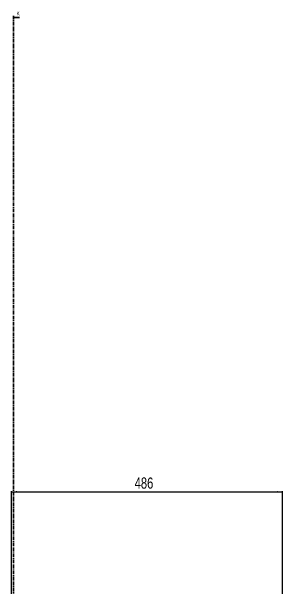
# Model space of a CAD drawing. Header units: millimetres. Extents: x -199 to 3951, y -1847 to 1507.
# Drawn here: x 1727 to 2213, y 473 to 1507 of the extents above; entities that cross this region are included whole.
import ezdxf

# ---------------------------------------------------------------- set-up
doc = ezdxf.new("R2010")
doc.units = ezdxf.units.MM
doc.linetypes.add('CENTER', pattern=[10.16, 6.35, -1.27, 1.27, -1.27])
doc.layers.add('FORMAT', color=7, linetype='Continuous')
doc.styles.add('SLDTEXTSTYLE0', font='TXT', dxfattribs={"width": 0.75})
doc.dimstyles.new('SLDDIMSTYLE0', dxfattribs={"dimtxt": 20, "dimasz": 10, "dimexe": 0, "dimexo": 0.0625, "dimgap": 5, "dimtad": 2, "dimdec": 1, "dimrnd": 1e-09, "dimzin": 12, "dimdsep": 46, "dimtxsty": 'SLDTEXTSTYLE0', "dimsah": 1, "dimcen": 0.09, "dimadec": 0, "dimazin": 3, "dimtfac": 1, "dimtofl": 0, "dimtmove": 0, "dimatfit": 3, "dimfxl": 0, "dimfrac": 2, "dimtolj": 1, "dimtzin": 12, "dimarcsym": 0})

# ---------------------------------------------------------------- blocks, each defined once
blk = doc.blocks.new('_D_4')
at = {"layer": 'FORMAT'}
for p, q in [((1727.1, 447.2), (1727.1, 646)), ((1727.1, 645), (2213.1, 645)), ((2213.1, 447.2), (2213.1, 646))]:
    blk.add_line(p, q, dxfattribs=at)
for points in [[(1727.1, 645), (1737.1, 643.5), (1737.1, 646.5)], [(2213.1, 645), (2203.1, 646.5), (2203.1, 643.5)]]:
    blk.add_solid(points, dxfattribs=at)
at = {"layer": 'FORMAT', "insert": (1948, 670.8), "char_height": 20, "attachment_point": 1, "style": 'SLDTEXTSTYLE0'}
blk.add_mtext('486', dxfattribs=at)

msp = doc.modelspace()

# ---------------------------------------------------------------- linework, layer by layer
at = {"color": 7, "linetype": 'CENTER', "lineweight": 35}
msp.add_line((1730.86, 1499.09), (1730.86, -1103.67), dxfattribs=at)
at = {"color": 7, "linetype": 'Continuous', "lineweight": 35}
msp.add_line((1741.5, 1496.09), (1730.86, 1496.09), dxfattribs=at)
msp.add_solid([(1730.86, 1496.09), (1737.86, 1494.97), (1737.86, 1497.21)], dxfattribs=at)

# ---------------------------------------------------------------- texts
at = {"color": 7, "linetype": 'Continuous', "insert": (1736.03, 1507.08), "char_height": 7, "attachment_point": 1, "style": 'SLDTEXTSTYLE0'}
msp.add_mtext('K', dxfattribs=at)

# ---------------------------------------------------------------- dimensions: what is measured, and where the dimension line sits
at = {"layer": 'FORMAT'}
dim = msp.add_linear_dim(base=(2213.13, 645), p1=(1727.13, 447.21), p2=(2213.13, 447.21), angle=0, dimstyle='SLDDIMSTYLE0', dxfattribs=at)
dim.commit()
dim.dimension.update_dxf_attribs({"geometry": '_D_4', "text_midpoint": (1970.13, 645), "dimtype": 160})

doc.saveas('drawing.dxf')
